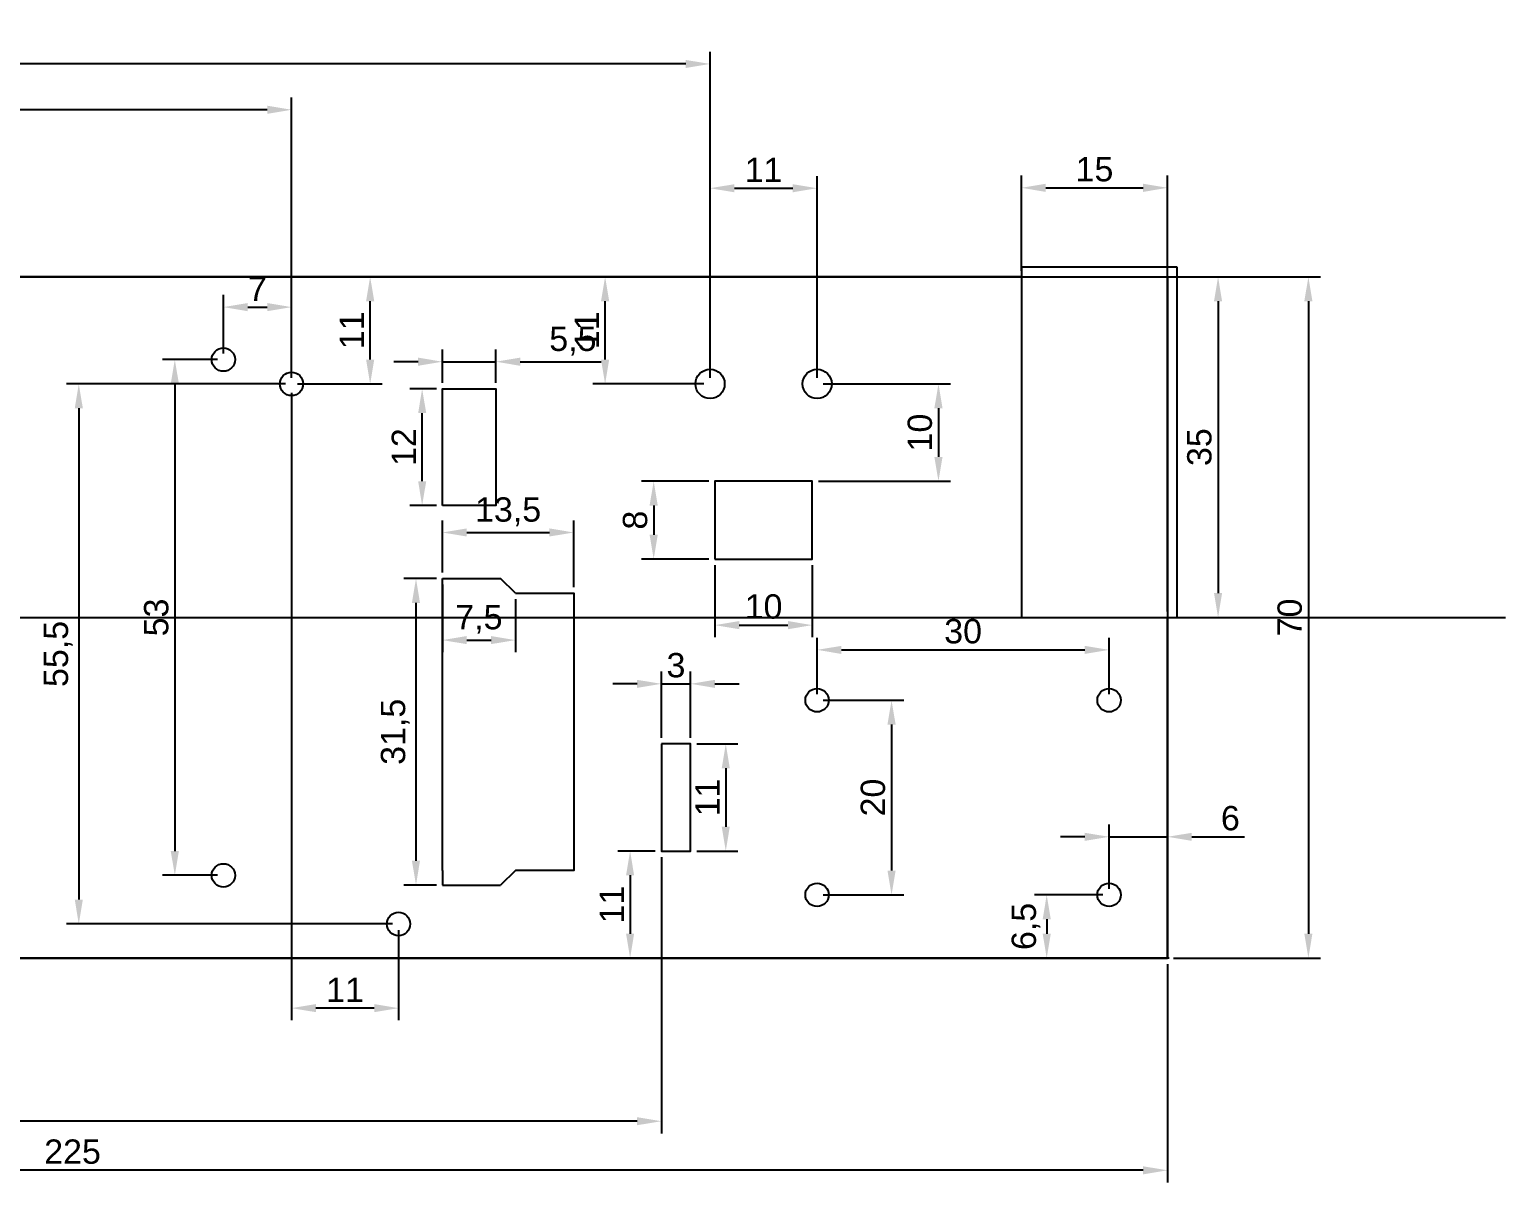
# Model space of a CAD drawing. Header units: millimetres. Extents: x 578 to 849, y 428 to 547.
# Drawn here: x 697.8 to 849.5, y 428.5 to 547 of the extents above; entities that cross this region are included whole.
import ezdxf

# ---------------------------------------------------------------- set-up
doc = ezdxf.new("R2010")
doc.units = ezdxf.units.MM
for name, color, linetype in [('frezen', 6, 'Continuous'), ('Hulp', 3, 'Continuous'), ('Hulp mdf', 7, 'Continuous'), ('maten', 1, 'Continuous')]:
    doc.layers.add(name, color=color, linetype=linetype)
doc.styles.get("Standard").update_dxf_attribs({"font": 'arial.ttf'})
doc.dimstyles.new('ISO-25', dxfattribs={"dimtxt": 2.5, "dimasz": 2.5, "dimexe": 1.25, "dimexo": 0.625, "dimtad": 1, "dimtxsty": 'Standard', "dimcen": 2.5, "dimadec": 0, "dimazin": 0, "dimtfac": 1, "dimtmove": 0, "dimatfit": 3, "dimfxl": 1, "dimarcsym": 0})

# ---------------------------------------------------------------- blocks, each defined once
blk = doc.blocks.new('*D5')
at = {"layer": 'Defpoints', "color": 0, "transparency": 16777216}
for p in [(724.76, 510.24), (735.76, 455.04), (724.76, 446.39)]:
    blk.add_point(p, dxfattribs=at)
at = {"layer": 'maten', "color": 0, "lineweight": -2, "transparency": 16777216}
for p, q in [((724.76, 509.61), (724.76, 445.14)), ((735.76, 454.41), (735.76, 445.14)), ((733.26, 446.39), (727.26, 446.39))]:
    blk.add_line(p, q, dxfattribs=at)
at = {"layer": 'maten', "color": 0, "transparency": 16777216}
for points in [[(727.26, 446.81), (727.26, 445.98), (724.76, 446.39)], [(733.26, 446.81), (733.26, 445.98), (735.76, 446.39)]]:
    blk.add_solid(points, dxfattribs=at)
at = {"layer": 'maten', "color": 0, "transparency": 16777216, "insert": (730.26, 448.27), "char_height": 2.5, "attachment_point": 5}
blk.add_mtext('11', dxfattribs=at)
blk = doc.blocks.new('*D6')
at = {"layer": 'Defpoints', "color": 0, "transparency": 16777216}
for p in [(724.76, 510.54), (702.9, 455.04), (735.76, 455.04)]:
    blk.add_point(p, dxfattribs=at)
at = {"layer": 'maten', "color": 0, "lineweight": -2, "transparency": 16777216}
for p, q in [((724.14, 510.54), (701.65, 510.54)), ((702.9, 508.04), (702.9, 457.54)), ((735.13, 455.04), (701.65, 455.04))]:
    blk.add_line(p, q, dxfattribs=at)
at = {"layer": 'maten', "color": 0, "transparency": 16777216}
for points in [[(702.49, 508.04), (703.32, 508.04), (702.9, 510.54)], [(702.49, 457.54), (703.32, 457.54), (702.9, 455.04)]]:
    blk.add_solid(points, dxfattribs=at)
at = {"layer": 'maten', "color": 0, "transparency": 16777216, "insert": (700.78, 482.79), "char_height": 2.5, "attachment_point": 5, "rotation": 90}
blk.add_mtext('55,5', dxfattribs=at)
blk = doc.blocks.new('*D7')
at = {"layer": 'Defpoints', "color": 0, "transparency": 16777216}
for p in [(724.76, 521.54), (732.84, 521.54), (724.76, 510.54)]:
    blk.add_point(p, dxfattribs=at)
at = {"layer": 'maten', "color": 0, "lineweight": -2, "transparency": 16777216}
for p, q in [((725.39, 521.54), (734.09, 521.54)), ((732.84, 513.04), (732.84, 519.04)), ((725.39, 510.54), (734.09, 510.54))]:
    blk.add_line(p, q, dxfattribs=at)
at = {"layer": 'maten', "color": 0, "transparency": 16777216}
for points in [[(732.42, 519.04), (733.26, 519.04), (732.84, 521.54)], [(732.42, 513.04), (733.26, 513.04), (732.84, 510.54)]]:
    blk.add_solid(points, dxfattribs=at)
at = {"layer": 'maten', "color": 0, "transparency": 16777216, "insert": (730.96, 516.04), "char_height": 2.5, "attachment_point": 5, "rotation": 90}
blk.add_mtext('11', dxfattribs=at)
blk = doc.blocks.new('*D8')
at = {"layer": 'Defpoints', "color": 0, "transparency": 16777216}
for p in [(762.76, 462.54), (759.55, 451.54), (775.12, 451.54)]:
    blk.add_point(p, dxfattribs=at)
at = {"layer": 'maten', "color": 0, "lineweight": -2, "transparency": 16777216}
for p, q in [((762.14, 462.54), (758.3, 462.54)), ((759.55, 460.04), (759.55, 454.04)), ((774.5, 451.54), (758.3, 451.54))]:
    blk.add_line(p, q, dxfattribs=at)
at = {"layer": 'maten', "color": 0, "transparency": 16777216}
for points in [[(759.13, 460.04), (759.96, 460.04), (759.55, 462.54)], [(759.13, 454.04), (759.96, 454.04), (759.55, 451.54)]]:
    blk.add_solid(points, dxfattribs=at)
at = {"layer": 'maten', "color": 0, "transparency": 16777216, "insert": (757.67, 457.04), "char_height": 2.5, "attachment_point": 5, "rotation": 90}
blk.add_mtext('11', dxfattribs=at)
blk = doc.blocks.new('*D9')
at = {"layer": 'Defpoints', "color": 0, "transparency": 16777216}
for p in [(762.76, 462.54), (589.76, 451.54), (589.76, 434.77)]:
    blk.add_point(p, dxfattribs=at)
at = {"layer": 'maten', "color": 0, "lineweight": -2, "transparency": 16777216}
for p, q in [((762.76, 461.91), (762.76, 433.52)), ((589.76, 450.91), (589.76, 433.52)), ((760.26, 434.77), (592.26, 434.77))]:
    blk.add_line(p, q, dxfattribs=at)
at = {"layer": 'maten', "color": 0, "transparency": 16777216}
for points in [[(592.26, 435.19), (592.26, 434.36), (589.76, 434.77)], [(760.26, 435.19), (760.26, 434.36), (762.76, 434.77)]]:
    blk.add_solid(points, dxfattribs=at)
at = {"layer": 'maten', "color": 0, "transparency": 16777216, "insert": (676.26, 436.68), "char_height": 2.5, "attachment_point": 5}
blk.add_mtext('173', dxfattribs=at)
blk = doc.blocks.new('*D10')
at = {"layer": 'Defpoints', "color": 0, "transparency": 16777216}
for p in [(814.76, 464), (808.76, 458.03), (814.76, 451.54)]:
    blk.add_point(p, dxfattribs=at)
at = {"layer": 'maten', "color": 0, "lineweight": -2, "transparency": 16777216}
for p, q in [((808.76, 458.66), (808.76, 465.25)), ((814.76, 452.16), (814.76, 465.25)), ((806.26, 464), (803.76, 464)), ((808.76, 464), (814.76, 464)), ((817.26, 464), (822.67, 464))]:
    blk.add_line(p, q, dxfattribs=at)
at = {"layer": 'maten', "color": 0, "transparency": 16777216}
for points in [[(806.26, 464.41), (806.26, 463.58), (808.76, 464)], [(817.26, 464.41), (817.26, 463.58), (814.76, 464)]]:
    blk.add_solid(points, dxfattribs=at)
at = {"layer": 'maten', "color": 0, "transparency": 16777216, "insert": (821.22, 465.9), "char_height": 2.5, "attachment_point": 5}
blk.add_mtext('6', dxfattribs=at)
blk = doc.blocks.new('*D11')
at = {"layer": 'Defpoints', "color": 0, "transparency": 16777216}
for p in [(808.76, 458.03), (802.35, 451.54), (815.58, 451.54)]:
    blk.add_point(p, dxfattribs=at)
at = {"layer": 'maten', "color": 0, "lineweight": -2, "transparency": 16777216}
for p, q in [((808.13, 458.03), (801.1, 458.03)), ((802.35, 455.53), (802.35, 454.04)), ((814.95, 451.54), (801.1, 451.54))]:
    blk.add_line(p, q, dxfattribs=at)
at = {"layer": 'maten', "color": 0, "transparency": 16777216}
for points in [[(801.94, 455.53), (802.77, 455.53), (802.35, 458.03)], [(801.94, 454.04), (802.77, 454.04), (802.35, 451.54)]]:
    blk.add_solid(points, dxfattribs=at)
at = {"layer": 'maten', "color": 0, "transparency": 16777216, "insert": (800.23, 454.79), "char_height": 2.5, "attachment_point": 5, "rotation": 90}
blk.add_mtext('6,5', dxfattribs=at)
blk = doc.blocks.new('*D12')
at = {"layer": 'Defpoints', "color": 0, "transparency": 16777216}
for p in [(778.76, 530.65), (767.76, 510.54), (778.76, 510.54)]:
    blk.add_point(p, dxfattribs=at)
at = {"layer": 'maten', "color": 0, "lineweight": -2, "transparency": 16777216}
for p, q in [((767.76, 511.16), (767.76, 531.9)), ((778.76, 511.16), (778.76, 531.9)), ((770.26, 530.65), (776.26, 530.65))]:
    blk.add_line(p, q, dxfattribs=at)
at = {"layer": 'maten', "color": 0, "transparency": 16777216}
for points in [[(770.26, 531.06), (770.26, 530.23), (767.76, 530.65)], [(776.26, 531.06), (776.26, 530.23), (778.76, 530.65)]]:
    blk.add_solid(points, dxfattribs=at)
at = {"layer": 'maten', "color": 0, "transparency": 16777216, "insert": (773.26, 532.53), "char_height": 2.5, "attachment_point": 5}
blk.add_mtext('11', dxfattribs=at)
blk = doc.blocks.new('*D13')
at = {"layer": 'Defpoints', "color": 0, "transparency": 16777216}
for p in [(756.98, 521.54), (767.76, 521.54), (767.76, 510.54)]:
    blk.add_point(p, dxfattribs=at)
at = {"layer": 'maten', "color": 0, "lineweight": -2, "transparency": 16777216}
for p, q in [((767.14, 521.54), (755.73, 521.54)), ((756.98, 513.04), (756.98, 519.04)), ((767.14, 510.54), (755.73, 510.54))]:
    blk.add_line(p, q, dxfattribs=at)
at = {"layer": 'maten', "color": 0, "transparency": 16777216}
for points in [[(756.56, 519.04), (757.4, 519.04), (756.98, 521.54)], [(756.56, 513.04), (757.4, 513.04), (756.98, 510.54)]]:
    blk.add_solid(points, dxfattribs=at)
at = {"layer": 'maten', "color": 0, "transparency": 16777216, "insert": (755.1, 516.04), "char_height": 2.5, "attachment_point": 5, "rotation": 90}
blk.add_mtext('11', dxfattribs=at)
blk = doc.blocks.new('*D14')
at = {"layer": 'Defpoints', "color": 0, "transparency": 16777216}
for p in [(778.76, 510.54), (778.26, 500.54), (791.23, 500.54)]:
    blk.add_point(p, dxfattribs=at)
at = {"layer": 'maten', "color": 0, "lineweight": -2, "transparency": 16777216}
for p, q in [((779.39, 510.54), (792.48, 510.54)), ((791.23, 508.04), (791.23, 503.04)), ((778.89, 500.54), (792.48, 500.54))]:
    blk.add_line(p, q, dxfattribs=at)
at = {"layer": 'maten', "color": 0, "transparency": 16777216}
for points in [[(790.81, 508.04), (791.65, 508.04), (791.23, 510.54)], [(790.81, 503.04), (791.65, 503.04), (791.23, 500.54)]]:
    blk.add_solid(points, dxfattribs=at)
at = {"layer": 'maten', "color": 0, "transparency": 16777216, "insert": (789.33, 505.54), "char_height": 2.5, "attachment_point": 5, "rotation": 90}
blk.add_mtext('10', dxfattribs=at)
blk = doc.blocks.new('*D18')
at = {"layer": 'Defpoints', "color": 0, "transparency": 16777216}
for p in [(799.76, 521.54), (814.76, 451.54), (829.24, 451.54)]:
    blk.add_point(p, dxfattribs=at)
at = {"layer": 'maten', "color": 0, "lineweight": -2, "transparency": 16777216}
for p, q in [((800.39, 521.54), (830.49, 521.54)), ((829.24, 519.04), (829.24, 454.04)), ((815.39, 451.54), (830.49, 451.54))]:
    blk.add_line(p, q, dxfattribs=at)
at = {"layer": 'maten', "color": 0, "transparency": 16777216}
for points in [[(828.82, 519.04), (829.65, 519.04), (829.24, 521.54)], [(828.82, 454.04), (829.65, 454.04), (829.24, 451.54)]]:
    blk.add_solid(points, dxfattribs=at)
at = {"layer": 'maten', "color": 0, "transparency": 16777216, "insert": (827.33, 486.54), "char_height": 2.5, "attachment_point": 5, "rotation": 90}
blk.add_mtext('70', dxfattribs=at)
blk = doc.blocks.new('*D19')
at = {"layer": 'Defpoints', "color": 0, "transparency": 16777216}
for p in [(589.76, 456.04), (814.76, 451.54), (589.76, 429.73)]:
    blk.add_point(p, dxfattribs=at)
at = {"layer": 'maten', "color": 0, "lineweight": -2, "transparency": 16777216}
for p, q in [((589.76, 455.41), (589.76, 428.48)), ((814.76, 450.91), (814.76, 428.48)), ((812.26, 429.73), (592.26, 429.73))]:
    blk.add_line(p, q, dxfattribs=at)
at = {"layer": 'maten', "color": 0, "transparency": 16777216}
for points in [[(592.26, 430.14), (592.26, 429.31), (589.76, 429.73)], [(812.26, 430.14), (812.26, 429.31), (814.76, 429.73)]]:
    blk.add_solid(points, dxfattribs=at)
at = {"layer": 'maten', "color": 0, "transparency": 16777216, "insert": (702.26, 431.63), "char_height": 2.5, "attachment_point": 5}
blk.add_mtext('225', dxfattribs=at)
blk = doc.blocks.new('*D29')
at = {"layer": 'Defpoints', "color": 0, "transparency": 16777216}
for p in [(765.76, 473.54), (765.76, 462.54), (769.38, 462.54)]:
    blk.add_point(p, dxfattribs=at)
at = {"layer": 'maten', "color": 0, "lineweight": -2, "transparency": 16777216}
for p, q in [((766.39, 473.54), (770.63, 473.54)), ((769.38, 471.04), (769.38, 465.04)), ((766.39, 462.54), (770.63, 462.54))]:
    blk.add_line(p, q, dxfattribs=at)
at = {"layer": 'maten', "color": 0, "transparency": 16777216}
for points in [[(768.96, 471.04), (769.79, 471.04), (769.38, 473.54)], [(768.96, 465.04), (769.79, 465.04), (769.38, 462.54)]]:
    blk.add_solid(points, dxfattribs=at)
at = {"layer": 'maten', "color": 0, "transparency": 16777216, "insert": (767.5, 468.04), "char_height": 2.5, "attachment_point": 5, "rotation": 90}
blk.add_mtext('11', dxfattribs=at)
blk = doc.blocks.new('*D30')
at = {"layer": 'Defpoints', "color": 0, "transparency": 16777216}
for p in [(765.76, 479.72), (762.76, 473.54), (765.76, 473.54)]:
    blk.add_point(p, dxfattribs=at)
at = {"layer": 'maten', "color": 0, "lineweight": -2, "transparency": 16777216}
for p, q in [((762.76, 474.16), (762.76, 480.97)), ((765.76, 474.16), (765.76, 480.97)), ((760.26, 479.72), (757.76, 479.72)), ((762.76, 479.72), (765.76, 479.72)), ((768.26, 479.72), (770.76, 479.72))]:
    blk.add_line(p, q, dxfattribs=at)
at = {"layer": 'maten', "color": 0, "transparency": 16777216}
for points in [[(760.26, 480.13), (760.26, 479.3), (762.76, 479.72)], [(768.26, 480.13), (768.26, 479.3), (765.76, 479.72)]]:
    blk.add_solid(points, dxfattribs=at)
at = {"layer": 'maten', "color": 0, "transparency": 16777216, "insert": (764.26, 481.62), "char_height": 2.5, "attachment_point": 5}
blk.add_mtext('3', dxfattribs=at)
blk = doc.blocks.new('*D31')
at = {"layer": 'Defpoints', "color": 0, "transparency": 16777216}
for p in [(768.26, 500.54), (761.97, 492.54), (768.26, 492.54)]:
    blk.add_point(p, dxfattribs=at)
at = {"layer": 'maten', "color": 0, "lineweight": -2, "transparency": 16777216}
for p, q in [((767.64, 500.54), (760.72, 500.54)), ((761.97, 498.04), (761.97, 495.04)), ((767.64, 492.54), (760.72, 492.54))]:
    blk.add_line(p, q, dxfattribs=at)
at = {"layer": 'maten', "color": 0, "transparency": 16777216}
for points in [[(761.55, 498.04), (762.39, 498.04), (761.97, 500.54)], [(761.55, 495.04), (762.39, 495.04), (761.97, 492.54)]]:
    blk.add_solid(points, dxfattribs=at)
at = {"layer": 'maten', "color": 0, "transparency": 16777216, "insert": (760.07, 496.54), "char_height": 2.5, "attachment_point": 5, "rotation": 90}
blk.add_mtext('8', dxfattribs=at)
blk = doc.blocks.new('*D32')
at = {"layer": 'Defpoints', "color": 0, "transparency": 16777216}
for p in [(768.26, 492.54), (778.26, 492.54), (778.26, 485.75)]:
    blk.add_point(p, dxfattribs=at)
at = {"layer": 'maten', "color": 0, "lineweight": -2, "transparency": 16777216}
for p, q in [((768.26, 491.91), (768.26, 484.5)), ((778.26, 491.91), (778.26, 484.5)), ((770.76, 485.75), (775.76, 485.75))]:
    blk.add_line(p, q, dxfattribs=at)
at = {"layer": 'maten', "color": 0, "transparency": 16777216}
for points in [[(770.76, 486.17), (770.76, 485.33), (768.26, 485.75)], [(775.76, 486.17), (775.76, 485.33), (778.26, 485.75)]]:
    blk.add_solid(points, dxfattribs=at)
at = {"layer": 'maten', "color": 0, "transparency": 16777216, "insert": (773.26, 487.65), "char_height": 2.5, "attachment_point": 5}
blk.add_mtext('10', dxfattribs=at)
blk = doc.blocks.new('*D33')
at = {"layer": 'Defpoints', "color": 0, "transparency": 16777216}
for p in [(778.76, 478.03), (778.76, 458.03), (786.41, 458.03)]:
    blk.add_point(p, dxfattribs=at)
at = {"layer": 'maten', "color": 0, "lineweight": -2, "transparency": 16777216}
for p, q in [((779.38, 478.03), (787.66, 478.03)), ((786.41, 475.53), (786.41, 460.53)), ((779.38, 458.03), (787.66, 458.03))]:
    blk.add_line(p, q, dxfattribs=at)
at = {"layer": 'maten', "color": 0, "transparency": 16777216}
for points in [[(785.99, 475.53), (786.83, 475.53), (786.41, 478.03)], [(785.99, 460.53), (786.83, 460.53), (786.41, 458.03)]]:
    blk.add_solid(points, dxfattribs=at)
at = {"layer": 'maten', "color": 0, "transparency": 16777216, "insert": (784.51, 468.03), "char_height": 2.5, "attachment_point": 5, "rotation": 90}
blk.add_mtext('20', dxfattribs=at)
blk = doc.blocks.new('*D34')
at = {"layer": 'Defpoints', "color": 0, "transparency": 16777216}
for p in [(808.76, 483.21), (778.76, 478.03), (808.76, 478.03)]:
    blk.add_point(p, dxfattribs=at)
at = {"layer": 'maten', "color": 0, "lineweight": -2, "transparency": 16777216}
for p, q in [((778.76, 478.66), (778.76, 484.46)), ((808.76, 478.66), (808.76, 484.46)), ((781.26, 483.21), (806.26, 483.21))]:
    blk.add_line(p, q, dxfattribs=at)
at = {"layer": 'maten', "color": 0, "transparency": 16777216}
for points in [[(781.26, 483.62), (781.26, 482.79), (778.76, 483.21)], [(806.26, 483.62), (806.26, 482.79), (808.76, 483.21)]]:
    blk.add_solid(points, dxfattribs=at)
at = {"layer": 'maten', "color": 0, "transparency": 16777216, "insert": (793.76, 485.11), "char_height": 2.5, "attachment_point": 5}
blk.add_mtext('30', dxfattribs=at)
blk = doc.blocks.new('*D37')
at = {"layer": 'Defpoints', "color": 0, "transparency": 16777216}
for p in [(814.76, 530.69), (799.76, 521.54), (814.76, 486.54)]:
    blk.add_point(p, dxfattribs=at)
at = {"layer": 'maten', "color": 0, "lineweight": -2, "transparency": 16777216}
for p, q in [((799.76, 522.16), (799.76, 531.94)), ((814.76, 487.16), (814.76, 531.94)), ((802.26, 530.69), (812.26, 530.69))]:
    blk.add_line(p, q, dxfattribs=at)
at = {"layer": 'maten', "color": 0, "transparency": 16777216}
for points in [[(802.26, 531.11), (802.26, 530.27), (799.76, 530.69)], [(812.26, 531.11), (812.26, 530.27), (814.76, 530.69)]]:
    blk.add_solid(points, dxfattribs=at)
at = {"layer": 'maten', "color": 0, "transparency": 16777216, "insert": (807.26, 532.59), "char_height": 2.5, "attachment_point": 5}
blk.add_mtext('15', dxfattribs=at)
blk = doc.blocks.new('*D38')
at = {"layer": 'Defpoints', "color": 0, "transparency": 16777216}
for p in [(799.76, 521.54), (814.76, 486.54), (819.96, 486.54)]:
    blk.add_point(p, dxfattribs=at)
at = {"layer": 'maten', "color": 0, "lineweight": -2, "transparency": 16777216}
for p, q in [((800.39, 521.54), (821.21, 521.54)), ((819.96, 519.04), (819.96, 489.04)), ((815.39, 486.54), (821.21, 486.54))]:
    blk.add_line(p, q, dxfattribs=at)
at = {"layer": 'maten', "color": 0, "transparency": 16777216}
for points in [[(819.54, 519.04), (820.37, 519.04), (819.96, 521.54)], [(819.54, 489.04), (820.37, 489.04), (819.96, 486.54)]]:
    blk.add_solid(points, dxfattribs=at)
at = {"layer": 'maten', "color": 0, "transparency": 16777216, "insert": (818.05, 504.04), "char_height": 2.5, "attachment_point": 5, "rotation": 90}
blk.add_mtext('35', dxfattribs=at)
blk = doc.blocks.new('*D39')
at = {"layer": 'Defpoints', "color": 0, "transparency": 16777216}
for p in [(589.76, 538.71), (589.76, 517.04), (724.76, 510.54)]:
    blk.add_point(p, dxfattribs=at)
at = {"layer": 'maten', "color": 0, "lineweight": -2, "transparency": 16777216}
for p, q in [((589.76, 517.66), (589.76, 539.96)), ((724.76, 511.16), (724.76, 539.96)), ((722.26, 538.71), (592.26, 538.71))]:
    blk.add_line(p, q, dxfattribs=at)
at = {"layer": 'maten', "color": 0, "transparency": 16777216}
for points in [[(592.26, 539.13), (592.26, 538.29), (589.76, 538.71)], [(722.26, 539.13), (722.26, 538.29), (724.76, 538.71)]]:
    blk.add_solid(points, dxfattribs=at)
at = {"layer": 'maten', "color": 0, "transparency": 16777216, "insert": (657.26, 540.61), "char_height": 2.5, "attachment_point": 5}
blk.add_mtext('135', dxfattribs=at)
blk = doc.blocks.new('*D44')
at = {"layer": 'Defpoints', "color": 0, "transparency": 16777216}
for p in [(589.76, 543.42), (589.76, 510.54), (767.76, 510.54)]:
    blk.add_point(p, dxfattribs=at)
at = {"layer": 'maten', "color": 0, "lineweight": -2, "transparency": 16777216}
for p, q in [((589.76, 511.16), (589.76, 544.67)), ((767.76, 511.16), (767.76, 544.67)), ((765.26, 543.42), (592.26, 543.42))]:
    blk.add_line(p, q, dxfattribs=at)
at = {"layer": 'maten', "color": 0, "transparency": 16777216}
for points in [[(592.26, 543.83), (592.26, 543), (589.76, 543.42)], [(765.26, 543.83), (765.26, 543), (767.76, 543.42)]]:
    blk.add_solid(points, dxfattribs=at)
at = {"layer": 'maten', "color": 0, "transparency": 16777216, "insert": (678.76, 545.32), "char_height": 2.5, "attachment_point": 5}
blk.add_mtext('178', dxfattribs=at)
blk = doc.blocks.new('*D45')
at = {"layer": 'Defpoints', "color": 0, "transparency": 16777216}
for p in [(724.76, 518.43), (717.76, 513.04), (724.76, 510.54)]:
    blk.add_point(p, dxfattribs=at)
at = {"layer": 'maten', "color": 0, "lineweight": -2, "transparency": 16777216}
for p, q in [((717.76, 513.66), (717.76, 519.68)), ((724.76, 511.16), (724.76, 519.68)), ((720.26, 518.43), (722.26, 518.43))]:
    blk.add_line(p, q, dxfattribs=at)
at = {"layer": 'maten', "color": 0, "transparency": 16777216}
for points in [[(720.26, 518.85), (720.26, 518.01), (717.76, 518.43)], [(722.26, 518.85), (722.26, 518.01), (724.76, 518.43)]]:
    blk.add_solid(points, dxfattribs=at)
at = {"layer": 'maten', "color": 0, "transparency": 16777216, "insert": (721.26, 520.3), "char_height": 2.5, "attachment_point": 5}
blk.add_mtext('7', dxfattribs=at)
blk = doc.blocks.new('*D46')
at = {"layer": 'Defpoints', "color": 0, "transparency": 16777216}
for p in [(717.76, 513.04), (712.77, 460.04), (717.76, 460.04)]:
    blk.add_point(p, dxfattribs=at)
at = {"layer": 'maten', "color": 0, "lineweight": -2, "transparency": 16777216}
for p, q in [((717.14, 513.04), (711.52, 513.04)), ((712.77, 510.54), (712.77, 462.54)), ((717.14, 460.04), (711.52, 460.04))]:
    blk.add_line(p, q, dxfattribs=at)
at = {"layer": 'maten', "color": 0, "transparency": 16777216}
for points in [[(712.35, 510.54), (713.19, 510.54), (712.77, 513.04)], [(712.35, 462.54), (713.19, 462.54), (712.77, 460.04)]]:
    blk.add_solid(points, dxfattribs=at)
at = {"layer": 'maten', "color": 0, "transparency": 16777216, "insert": (710.87, 486.54), "char_height": 2.5, "attachment_point": 5, "rotation": 90}
blk.add_mtext('53', dxfattribs=at)
blk = doc.blocks.new('*D47')
at = {"layer": 'Defpoints', "color": 0, "transparency": 16777216}
for p in [(737.55, 490.54), (740.26, 490.54), (740.26, 459.04)]:
    blk.add_point(p, dxfattribs=at)
at = {"layer": 'maten', "color": 0, "lineweight": -2, "transparency": 16777216}
for p, q in [((739.64, 490.54), (736.3, 490.54)), ((737.55, 461.54), (737.55, 488.04)), ((739.64, 459.04), (736.3, 459.04))]:
    blk.add_line(p, q, dxfattribs=at)
at = {"layer": 'maten', "color": 0, "transparency": 16777216}
for points in [[(737.13, 488.04), (737.96, 488.04), (737.55, 490.54)], [(737.13, 461.54), (737.96, 461.54), (737.55, 459.04)]]:
    blk.add_solid(points, dxfattribs=at)
at = {"layer": 'maten', "color": 0, "transparency": 16777216, "insert": (735.42, 474.79), "char_height": 2.5, "attachment_point": 5, "rotation": 90}
blk.add_mtext('31,5', dxfattribs=at)
blk = doc.blocks.new('*D48')
at = {"layer": 'Defpoints', "color": 0, "transparency": 16777216}
for p in [(753.76, 495.27), (740.26, 490.54), (753.76, 489.04)]:
    blk.add_point(p, dxfattribs=at)
at = {"layer": 'maten', "color": 0, "lineweight": -2, "transparency": 16777216}
for p, q in [((740.26, 491.16), (740.26, 496.52)), ((753.76, 489.66), (753.76, 496.52)), ((742.76, 495.27), (751.26, 495.27))]:
    blk.add_line(p, q, dxfattribs=at)
at = {"layer": 'maten', "color": 0, "transparency": 16777216}
for points in [[(742.76, 495.69), (742.76, 494.86), (740.26, 495.27)], [(751.26, 495.69), (751.26, 494.86), (753.76, 495.27)]]:
    blk.add_solid(points, dxfattribs=at)
at = {"layer": 'maten', "color": 0, "transparency": 16777216, "insert": (747.01, 497.4), "char_height": 2.5, "attachment_point": 5}
blk.add_mtext('13,5', dxfattribs=at)
blk = doc.blocks.new('*D49')
at = {"layer": 'Defpoints', "color": 0, "transparency": 16777216}
for p in [(740.26, 490.54), (747.76, 489.04), (747.76, 484.21)]:
    blk.add_point(p, dxfattribs=at)
at = {"layer": 'maten', "color": 0, "lineweight": -2, "transparency": 16777216}
for p, q in [((740.26, 489.91), (740.26, 482.96)), ((747.76, 488.41), (747.76, 482.96)), ((742.76, 484.21), (745.26, 484.21))]:
    blk.add_line(p, q, dxfattribs=at)
at = {"layer": 'maten', "color": 0, "transparency": 16777216}
for points in [[(742.76, 484.63), (742.76, 483.8), (740.26, 484.21)], [(745.26, 484.63), (745.26, 483.8), (747.76, 484.21)]]:
    blk.add_solid(points, dxfattribs=at)
at = {"layer": 'maten', "color": 0, "transparency": 16777216, "insert": (744.01, 486.34), "char_height": 2.5, "attachment_point": 5}
blk.add_mtext('7,5', dxfattribs=at)
blk = doc.blocks.new('*D53')
at = {"layer": 'Defpoints', "color": 0, "transparency": 16777216}
for p in [(745.76, 512.82), (740.26, 510.04), (745.76, 510.04)]:
    blk.add_point(p, dxfattribs=at)
at = {"layer": 'maten', "color": 0, "lineweight": -2, "transparency": 16777216}
for p, q in [((737.76, 512.82), (735.26, 512.82)), ((740.26, 510.66), (740.26, 514.07)), ((740.26, 512.82), (745.76, 512.82)), ((745.76, 510.66), (745.76, 514.07)), ((748.26, 512.82), (756.58, 512.82))]:
    blk.add_line(p, q, dxfattribs=at)
at = {"layer": 'maten', "color": 0, "transparency": 16777216}
for points in [[(737.76, 513.24), (737.76, 512.4), (740.26, 512.82)], [(748.26, 513.24), (748.26, 512.4), (745.76, 512.82)]]:
    blk.add_solid(points, dxfattribs=at)
at = {"layer": 'maten', "color": 0, "transparency": 16777216, "insert": (753.67, 514.94), "char_height": 2.5, "attachment_point": 5}
blk.add_mtext('5,5', dxfattribs=at)
blk = doc.blocks.new('*D54')
at = {"layer": 'Defpoints', "color": 0, "transparency": 16777216}
for p in [(738.18, 510.04), (740.26, 510.04), (740.26, 498.04)]:
    blk.add_point(p, dxfattribs=at)
at = {"layer": 'maten', "color": 0, "lineweight": -2, "transparency": 16777216}
for p, q in [((739.64, 510.04), (736.93, 510.04)), ((738.18, 500.54), (738.18, 507.54)), ((739.64, 498.04), (736.93, 498.04))]:
    blk.add_line(p, q, dxfattribs=at)
at = {"layer": 'maten', "color": 0, "transparency": 16777216}
for points in [[(737.77, 507.54), (738.6, 507.54), (738.18, 510.04)], [(737.77, 500.54), (738.6, 500.54), (738.18, 498.04)]]:
    blk.add_solid(points, dxfattribs=at)
at = {"layer": 'maten', "color": 0, "transparency": 16777216, "insert": (736.3, 504.04), "char_height": 2.5, "attachment_point": 5, "rotation": 90}
blk.add_mtext('12', dxfattribs=at)

msp = doc.modelspace()

# ---------------------------------------------------------------- linework, layer by layer
for p, q in [((799.762, 521.538), (614.762, 521.538)), ((799.762, 521.538), (799.762, 486.538)), ((799.762, 486.538), (814.762, 486.538)), ((814.762, 451.538), (814.762, 486.538)), ((614.762, 451.538), (814.762, 451.538))]:
    msp.add_line(p, q)
at = {"layer": 'frezen'}
for p, q in [((815.762, 522.538), (799.762, 522.538)), ((799.762, 522.538), (799.762, 486.538)), ((815.762, 486.538), (815.762, 522.538)), ((740.261, 490.539), (746.242, 490.539)), ((740.261, 489.038), (740.261, 490.539)), ((747.761, 489.038), (746.242, 490.539)), ((799.762, 486.538), (815.762, 486.538)), ((740.261, 460.538), (740.261, 459.036)), ((747.761, 460.538), (746.242, 459.036)), ((740.261, 459.036), (746.242, 459.036))]:
    msp.add_line(p, q, dxfattribs=at)
for points in [[(740.261, 498.038), (740.261, 510.038), (745.761, 510.038), (745.761, 498.038)], [(768.263, 492.539), (778.263, 492.539), (778.263, 500.539), (768.263, 500.539)], [(762.763, 473.539), (762.763, 462.539), (765.763, 462.539), (765.763, 473.539)]]:
    msp.add_lwpolyline(points, close=True, dxfattribs=at)
for points in [[(740.261, 460.538), (740.261, 489.038)], [(747.761, 489.038), (753.761, 489.038), (753.761, 460.538), (747.761, 460.538)]]:
    msp.add_lwpolyline(points, dxfattribs=at)
for centre, radius in [((717.761, 513.038), 1.2), ((724.762, 510.538), 1.2), ((767.763, 510.538), 1.5), ((778.763, 510.538), 1.5), ((778.757, 478.033), 1.2), ((808.757, 478.033), 1.2), ((717.761, 460.038), 1.2), ((778.757, 458.033), 1.2), ((808.757, 458.033), 1.2), ((735.757, 455.039), 1.2)]:
    msp.add_circle(centre, radius, dxfattribs=at)
at = {"layer": 'Hulp'}
msp.add_line((589.762, 486.538), (849.489, 486.538), dxfattribs=at)
at = {"layer": 'Hulp mdf'}
msp.add_lwpolyline([(589.762, 521.538), (814.762, 521.538), (814.762, 451.538), (589.762, 451.538)], close=True, dxfattribs=at)

# ---------------------------------------------------------------- dimensions: what is measured, and where the dimension line sits
at = {"layer": 'maten'}
for base, p1, p2, picture, middle in [((589.762, 543.415), (767.763, 510.538), (589.762, 510.538), '*D44', (678.762, 545.317)), ((814.762, 530.689), (799.762, 521.538), (814.762, 486.538), '*D37', (807.262, 532.591)), ((724.762, 518.429), (717.761, 513.038), (724.762, 510.538), '*D45', (721.261, 520.304)), ((745.761, 512.82), (740.261, 510.038), (745.761, 510.038), '*D53', (753.671, 514.943)), ((753.761, 495.272), (740.261, 490.539), (753.761, 489.038), '*D48', (747.011, 497.399)), ((778.263, 485.751), (768.263, 492.539), (778.263, 492.539), '*D32', (773.263, 487.652)), ((747.761, 484.214), (740.261, 490.539), (747.761, 489.038), '*D49', (744.011, 486.337)), ((808.757, 483.208), (778.757, 478.033), (808.757, 478.033), '*D34', (793.757, 485.11)), ((765.763, 479.718), (762.763, 473.539), (765.763, 473.539), '*D30', (764.263, 481.621))]:
    dim = msp.add_linear_dim(base=base, p1=p1, p2=p2, dimstyle='ISO-25', dxfattribs=at)
    dim.commit()
    dim.dimension.update_dxf_attribs({"geometry": picture, "text_midpoint": middle})
for base, p1, p2, picture, middle in [((589.762, 538.711), (724.762, 510.538), (589.762, 517.038), '*D39', (657.262, 538.711)), ((778.763, 530.647), (767.763, 510.538), (778.763, 510.538), '*D12', (773.263, 530.647)), ((724.7617, 446.394), (735.7572, 455.0389), (724.7617, 510.2379), '*D5', (730.2594, 446.394)), ((814.7617, 463.9977), (808.7574, 458.0334), (814.7617, 451.5379), '*D10', (821.2154, 463.9977)), ((589.762, 434.774), (762.763, 462.539), (589.762, 451.538), '*D9', (676.262, 434.774)), ((589.762, 429.727), (814.762, 451.538), (589.762, 456.038), '*D19', (702.262, 429.727))]:
    dim = msp.add_linear_dim(base=base, p1=p1, p2=p2, dimstyle='ISO-25', dxfattribs=at)
    dim.commit()
    dim.dimension.update_dxf_attribs({"geometry": picture, "text_midpoint": middle, "dimtype": 160})
for base, p1, p2, angle, picture, middle in [((732.839, 521.538), (724.762, 510.538), (724.762, 521.538), 270, '*D7', (730.959, 516.038)), ((756.978, 521.538), (767.763, 510.538), (767.763, 521.538), 270, '*D13', (755.098, 516.038)), ((829.236, 451.538), (799.762, 521.538), (814.762, 451.538), 270, '*D18', (827.335, 486.538)), ((712.769, 460.038), (717.761, 513.038), (717.761, 460.038), 90, '*D46', (710.867, 486.538)), ((738.182, 510.038), (740.261, 498.038), (740.261, 510.038), 270, '*D54', (736.302, 504.038)), ((791.23, 500.539), (778.763, 510.538), (778.263, 500.539), 270, '*D14', (789.328, 505.539)), ((761.971, 492.539), (768.263, 500.539), (768.263, 492.539), 270, '*D31', (760.07, 496.539)), ((737.548, 490.539), (740.261, 459.036), (740.261, 490.539), 270, '*D47', (735.421, 474.788)), ((769.376, 462.539), (765.763, 473.539), (765.763, 462.539), 270, '*D29', (767.496, 468.039)), ((802.3527, 451.5379), (808.7574, 458.0334), (815.5774, 451.5379), 270, '*D11', (800.2253, 454.7856))]:
    dim = msp.add_linear_dim(base=base, p1=p1, p2=p2, angle=angle, dimstyle='ISO-25', dxfattribs=at)
    dim.commit()
    dim.dimension.update_dxf_attribs({"geometry": picture, "text_midpoint": middle})
for base, p1, p2, picture, middle in [((819.956, 486.538), (799.762, 521.538), (814.762, 486.538), '*D38', (819.956, 504.038)), ((702.905, 455.039), (724.762, 510.538), (735.757, 455.039), '*D6', (702.905, 482.788)), ((786.409, 458.033), (778.757, 478.033), (778.757, 458.033), '*D33', (786.409, 468.033)), ((759.547, 451.538), (762.763, 462.539), (775.123, 451.538), '*D8', (759.547, 457.038))]:
    dim = msp.add_linear_dim(base=base, p1=p1, p2=p2, angle=270, dimstyle='ISO-25', dxfattribs=at)
    dim.commit()
    dim.dimension.update_dxf_attribs({"geometry": picture, "text_midpoint": middle, "dimtype": 160})

doc.saveas('drawing.dxf')
